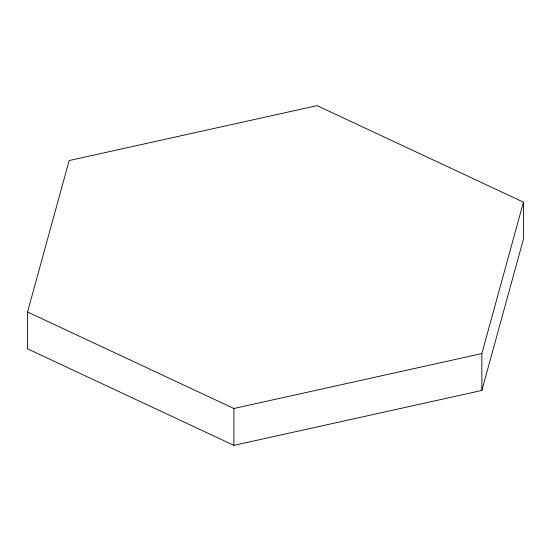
<?xml version="1.0" encoding="UTF-8"?>
<svg xmlns="http://www.w3.org/2000/svg" width="551" height="551" viewBox="0 0 551 551"><rect width="100%" height="100%" fill="white"/><g stroke="black" fill="none" stroke-linecap="round" stroke-linejoin="round"><path stroke-width="0.83" d="M27.55 311.976L69.151 160.548L317.1 105.634L523.45 202.148L523.45 239.024L481.849 390.452L233.9 445.366L27.55 348.852L27.55 311.976L233.9 408.498L481.849 353.577L523.45 202.148M481.849 353.577L481.849 390.452M233.9 408.498L233.9 445.366"/></g></svg>
